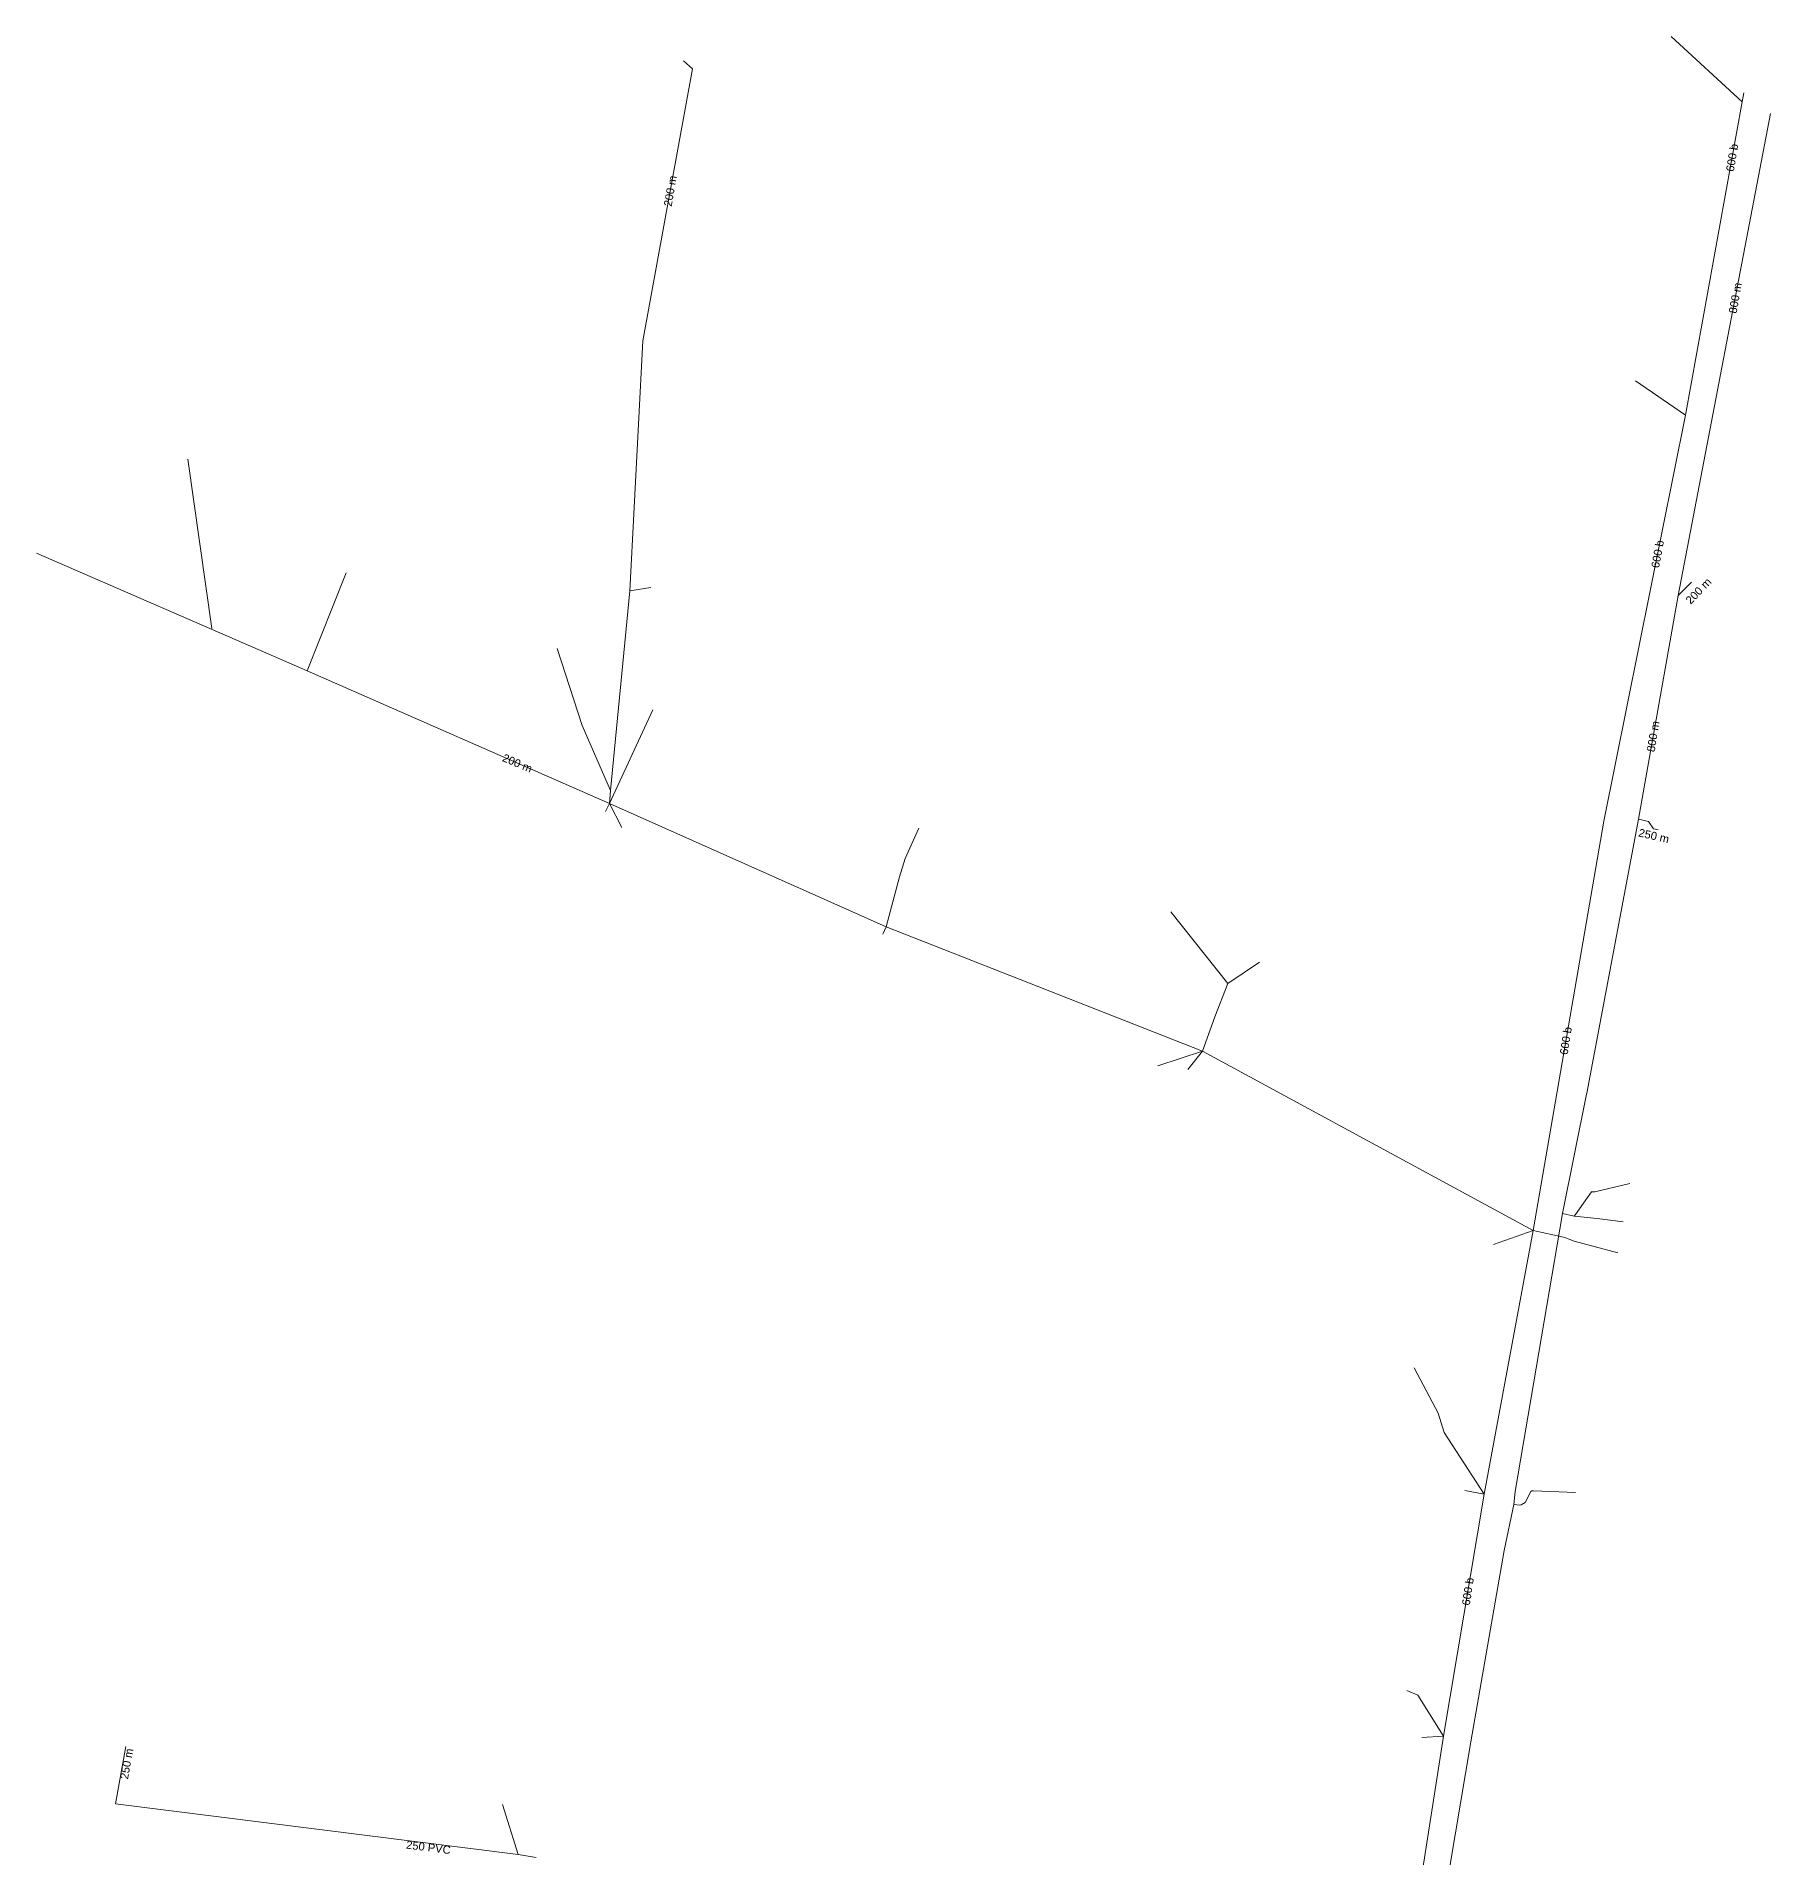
# Model space of a CAD drawing. Header units: metres. Extents: x 25505628 to 25506199, y 6696489 to 6697944.
# Drawn here: x 25505727.2 to 25505944.1, y 6697716.1 to 6697943.7 of the extents above; entities that cross this region are included whole.
import ezdxf
from ezdxf.enums import TextEntityAlignment as Align

# ---------------------------------------------------------------- set-up
doc = ezdxf.new("R2010")
doc.units = ezdxf.units.M
doc.linetypes.add('Annotation', pattern=[0])
doc.linetypes.add('Sadevesiputket Käytössä', pattern=[0])
doc.layers.add('Annotation', color=7, linetype='Annotation', lineweight=0)
doc.layers.add('Sadevesiputket Käytössä', color=7, linetype='Sadevesiputket Käytössä', lineweight=0)
doc.styles.add('DEFAULT', font='', dxfattribs={"height": 0.2})
doc.styles.get('DEFAULT').set_extended_font_data('Arial')

msp = doc.modelspace()

# ---------------------------------------------------------------- linework, layer by layer
at = {"layer": 'Sadevesiputket Käytössä', "color": 3, "linetype": 'Continuous', "lineweight": 15}
for p, q in [((25505940.512522, 6697935.482544), (25505931.625398, 6697943.65948)), ((25505803.060098, 6697905.604589, 36.491), (25505809.281223, 6697939.616593, 36.885)), ((25505809.281223, 6697939.616593, 36.955), (25505808.136207, 6697940.61025, 0.3175)), ((25505933.428356, 6697896.327279), (25505940.512522, 6697935.482544)), ((25505940.512522, 6697935.482544), (25505940.695916, 6697936.625201)), ((25505944.060608, 6697934.015847), (25505932.515693, 6697873.797577)), ((25505801.440003, 6697874.360001, 36.834), (25505803.060098, 6697905.604589, 36.491)), ((25505933.428356, 6697896.327279), (25505927.156532, 6697900.614198)), ((25505923.195018, 6697845.566969), (25505933.428356, 6697896.327279)), ((25505746.183587, 6697890.815563, 37.8175), (25505749.179255, 6697869.673694, 39.700108)), ((25505761.100003, 6697864.370001), (25505765.962838, 6697876.599767)), ((25505801.440003, 6697874.360001, 36.784), (25505799.033049, 6697849.400628, 36.177937)), ((25505801.440003, 6697874.360001, 37.434), (25505804.077077, 6697874.792655, 0.3175)), ((25505932.515693, 6697873.797577), (25505927.527049, 6697845.813303)), ((25505932.515693, 6697873.797577), (25505934.182126, 6697875.467425)), ((25505795.480603, 6697857.526221, 36.136), (25505792.354473, 6697867.16726)), ((25505798.875927, 6697847.771067, 35.99), (25505761.100003, 6697864.370001, 37.847)), ((25505798.875927, 6697847.771067, 36.19), (25505804.304483, 6697859.496021, 0.3175)), ((25505795.480604, 6697857.526216, 36.106), (25505799.033003, 6697849.400631, 36.121157)), ((25505799.033049, 6697849.400628, 36.177937), (25505798.875903, 6697847.771071, 36.14)), ((25505798.875927, 6697847.771067, 37.29), (25505798.380208, 6697846.802516, 37.299)), ((25505833.461596, 6697832.357617, 35.8775), (25505798.875927, 6697847.771067, 35.97)), ((25505798.875927, 6697847.771067, 36.24), (25505800.437414, 6697844.800247, 0.3175)), ((25505835.863839, 6697840.936782), (25505837.581907, 6697844.696945)), ((25505914.354667, 6697794.40351), (25505923.195018, 6697845.566969)), ((25505835.863839, 6697840.936782), (25505835.152972, 6697838.640403)), ((25505833.461596, 6697832.357617), (25505835.152972, 6697838.640403)), ((25505876.190411, 6697825.293274), (25505869.089941, 6697834.230586)), ((25505833.461596, 6697832.357617), (25505833.050091, 6697831.468796)), ((25505873.045107, 6697816.845385), (25505833.461596, 6697832.357617)), ((25505876.190411, 6697825.293274), (25505880.1638, 6697827.965439)), ((25505874.587242, 6697821.134296), (25505876.190411, 6697825.293274)), ((25505873.045107, 6697816.845385), (25505874.587242, 6697821.134296)), ((25505873.045107, 6697816.845385), (25505867.446017, 6697814.999924)), ((25505873.045107, 6697816.845385), (25505871.190031, 6697814.540354)), ((25505914.354667, 6697794.40351), (25505873.045107, 6697816.845385)), ((25505918.030387, 6697796.544925), (25505919.483444, 6697796.206228)), ((25505908.252785, 6697761.461774), (25505914.354667, 6697794.40351)), ((25505914.354667, 6697794.40351), (25505909.427154, 6697792.677103)), ((25505902.491846, 6697771.582814), (25505899.509893, 6697777.271416)), ((25505903.256665, 6697769.193055), (25505902.492846, 6697771.582799)), ((25505908.251785, 6697761.46179), (25505903.258665, 6697769.193024)), ((25505903.170271, 6697731.243769, 35.132), (25505908.252785, 6697761.461774)), ((25505908.2528, 6697761.462774), (25505905.822394, 6697761.908655)), ((25505914.413826, 6697761.89839), (25505919.673617, 6697761.693967)), ((25505899.957227, 6697736.333833, 36.464), (25505898.564574, 6697736.937527)), ((25505903.170271, 6697731.243769, 36.202), (25505899.957227, 6697736.333833, 36.264)), ((25505903.170271, 6697731.243769, 36.602), (25505900.438558, 6697731.077176)), ((25505901.828176, 6697722.669532), (25505903.170271, 6697731.243769, 35.132)), ((25505906.572228, 6697730.500138), (25505902.775883, 6697707.87215)), ((25505738.404003, 6697729.920001, 36.3675), (25505737.118003, 6697722.774001, 36.2475)), ((25505787.487003, 6697716.421001, 36.079), (25505737.118003, 6697722.774001, 36.2475)), ((25505787.487003, 6697716.421001, 36.019), (25505785.522065, 6697722.666297, 36.0675)), ((25505897.725431, 6697696.454944), (25505901.828176, 6697722.669532)), ((25505789.726003, 6697716.052001, 36.001), (25505787.487003, 6697716.421001, 36.069))]:
    msp.add_line(p, q, dxfattribs=at)
at = {"layer": 'Sadevesiputket Käytössä', "color": 3, "linetype": 'Continuous', "lineweight": 15, "flags": 128}
for points in [[(25505927.527049, 6697845.813303), (25505921.064966, 6697811.606944), (25505921.05489, 6697811.470087), (25505918.030387, 6697796.544925)], [(25505927.527049, 6697845.813303), (25505928.779238, 6697845.5563), (25505929.42835, 6697844.637395), (25505929.998272, 6697844.497744)], [(25505919.483444, 6697796.206228), (25505919.671514, 6697796.414033), (25505921.668634, 6697799.248946)], [(25505921.668634, 6697799.248946), (25505922.096641, 6697799.247456), (25505926.473959, 6697800.303307)], [(25505918.030387, 6697796.544925), (25505912.124058, 6697761.792101), (25505911.961762, 6697760.190452)], [(25505919.483444, 6697796.206228), (25505922.366074, 6697795.911143), (25505925.617586, 6697795.48874)], [(25505918.980347, 6697793.3063), (25505918.343953, 6697793.546965), (25505918.181631, 6697793.59243), (25505914.354667, 6697794.40351)], [(25505918.980347, 6697793.3063), (25505919.502836, 6697793.072362), (25505924.947273, 6697791.62899)], [(25505911.961762, 6697760.190452), (25505910.746346, 6697754.430486), (25505906.572228, 6697730.500138)], [(25505913.355616, 6697760.438335), (25505912.855723, 6697760.117893), (25505912.728592, 6697760.10982), (25505911.961762, 6697760.190452)], [(25505913.355616, 6697760.438335), (25505914.100633, 6697761.821134), (25505914.219933, 6697761.906331), (25505914.413826, 6697761.89839)]]:
    msp.add_lwpolyline(points, dxfattribs=at)
at = {"layer": 'Sadevesiputket Käytössä', "color": 3, "linetype": 'Continuous', "lineweight": 15}
msp.add_polyline3d([(25505761.100003, 6697864.370001, 37.847), (25505758.122167, 6697865.678488, 0), (25505758.122167, 6697865.678488, 0), (25505727.234199, 6697879.073855, 0)], dxfattribs=at)

# ---------------------------------------------------------------- texts
at = {"layer": 'Annotation', "color": 3, "style": 'DEFAULT'}
for s, rotation, p in [('600 b', 80.61300032, (25505939.250863, 6697928.509159)), ('200 m', 80.51299952, (25505806.484455, 6697924.344132)), ('800 m', 80.01600081, (25505939.641944, 6697910.968101)), ('600 b', 79.47099952, (25505929.928367, 6697878.966323)), ('200 m', 45.92700136, (25505935.046219, 6697874.351251)), ('800 m', 80.76099686, (25505929.373516, 6697856.171232)), ('200 m', 337.12600702, (25505787.368563, 6697852.832685)), ('250 m', 347.10100653, (25505929.467471, 6697843.747652)), ('600 b', 81.06599896, (25505918.454956, 6697818.1339)), ('600 b', 81.32099724, (25505906.208487, 6697749.307437))]:
    msp.add_text(s, height=1, rotation=rotation, dxfattribs=at).set_placement(p, align=Align.MIDDLE_CENTER)
for s, rotation, p in [('250 m', 79.79800166, (25505737.689303, 6697725.948561)), ('250 PVC', 352.81099003, (25505773.540603, 6697718.180041))]:
    msp.add_text(s, height=1, rotation=rotation, dxfattribs=at).set_placement(p, align=Align.TOP_LEFT)

doc.saveas('drawing.dxf')
